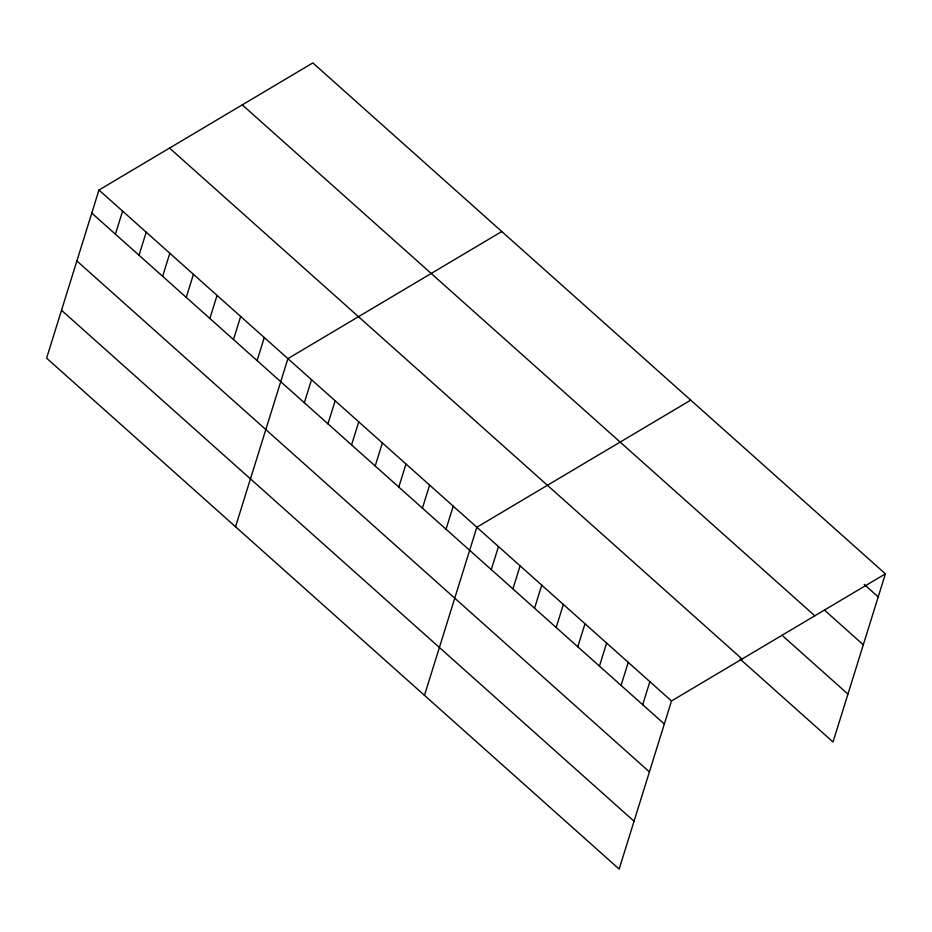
<?xml version="1.0" encoding="UTF-8"?>
<svg xmlns="http://www.w3.org/2000/svg" width="932" height="932" viewBox="0 0 932 932"><rect width="100%" height="100%" fill="white"/><g stroke="black" fill="none" stroke-linecap="round" stroke-linejoin="round"><path stroke-width="1.4" d="M98.967 190.023L46.6 358.156L619.151 869.078L671.506 700.957L885.4 573.844L312.849 62.922L98.967 190.023L671.506 700.957M115.405 234.165L122.581 211.098M139.019 255.24L146.196 232.173M162.634 276.315L169.822 253.248M186.249 297.39L193.437 274.323M209.875 318.464L217.051 295.397M233.489 339.539L240.666 316.484M257.104 360.614L264.292 337.559M235.54 526.755L287.906 358.634L501.8 231.52M304.345 402.764L311.521 379.708M327.959 423.839L335.136 400.783M351.574 444.925L358.762 421.858M375.188 466L382.376 442.933M398.814 487.075L405.991 464.008M422.429 508.15L429.605 485.083M446.044 529.225L453.232 506.158M424.479 695.365L476.846 527.232L690.74 400.131M491.292 569.603L498.48 546.536M512.926 588.908L520.103 565.841M534.549 608.212L541.737 585.145M556.183 627.504L563.359 604.449M577.805 646.808L584.993 623.753M599.439 666.112L606.627 643.045M621.073 685.416L628.25 662.349M642.696 704.72L649.884 681.653M885.4 573.844L833.033 741.977L740.031 658.982M864.162 584.364L878.212 596.911M824.377 610.041L863.312 644.781M242.273 104.862L814.813 615.796M783.055 636.195L847.945 694.107M169.554 148.083L742.093 659.006M91.779 213.09L664.33 724.013M76.878 260.96L649.418 771.894M61.512 310.274L634.051 821.208"/></g></svg>
